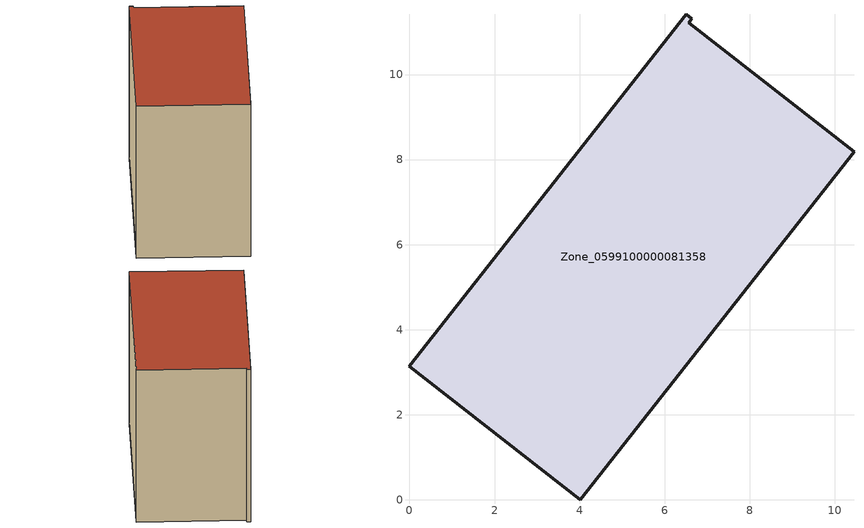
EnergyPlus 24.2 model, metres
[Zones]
Zone_0599100000081358
 floor ground (C_G): 0,3.13 6.51,11.42 6.64,11.32 6.57,11.22 10.46,8.18 4.01,0 z3.97
 wall outside (C_F): 6.51,11.42 0,3.13 4.01,0 10.46,8.18 6.57,11.22 6.64,11.32 6.51,11.42 z3.97:11.44
 roof outside (C_R): 4.01,0 10.46,8.18 6.57,11.22 6.64,11.32 6.51,11.42 0,3.13 z11.44
[BUILDING]
Pand.0599100000081358: North Axis=0; Terrain=City; Loads Convergence Tolerance Value=0.04; Temperature Convergence Tolerance Value=0.4; Solar Distribution=FullExterior; Maximum Number of Warmup Days=25; Minimum Number of Warmup Days=1
[Site:Location]
Rotterdam.The.Hague.AP_ZH_NLD Design_Conditions: Latitude=51.96; Longitude=4.45; Time Zone=1; Elevation=-4.5
[SITE:GROUNDTEMPERATURE:BUILDINGSURFACE]
18, 18, 18, 18, 18, 18, 18, 18, 18, 18, 18, 18
[MATERIAL] Thermal Absorptance=0.9; Solar Absorptance=0.7; Visible Absorptance=0.7
Name | Roughness | Thickness | Conductivity | Density | Specific Heat
G.TI.1975-1991 | MediumSmooth | 0.15 | 0.288461 | 540 | 1210
F.TI.1975-1991 | Rough | 0.3 | 0.230769 | 1920 | 840
R.TI.1975-1991 | MediumRough | 0.2 | 0.153846 | 1500 | 1000
[CONSTRUCTION]
C_G: G.TI.1975-1991
C_F: F.TI.1975-1991
C_R: R.TI.1975-1991
[ZONE]
Zone_0599100000081358: Type=1; Multiplier=1; Ceiling Height=Autocalculate; Volume=Autocalculate; Floor Area=autocalculate; Part of Total Floor Area=Yes
[ZONEINFILTRATION:DESIGNFLOWRATE]
Infil_Zone_0599100000081358: Zone or ZoneList or Space or SpaceList=Zone_0599100000081358; Schedule=AlwaysOn; Design Flow Rate Calculation Method=Flow/Area; Flow Rate per Floor Area=0.003; Constant Term Coefficient=1; Temperature Term Coefficient=0; Velocity Term Coefficient=0; Velocity Squared Term Coefficient=0
[HVACTEMPLATE:ZONE:IDEALLOADSAIRSYSTEM]
Zone_0599100000081358: Maximum Heating Supply Air Temperature=50; Minimum Cooling Supply Air Temperature=13; Maximum Heating Supply Air Humidity Ratio=0.0156; Minimum Cooling Supply Air Humidity Ratio=0.0077; Heating Limit=NoLimit; Cooling Limit=NoLimit; Dehumidification Control Type=ConstantSensibleHeatRatio; Cooling Sensible Heat Ratio=0.7; Dehumidification Setpoint=60; Humidification Control Type=None; Humidification Setpoint=30; Outdoor Air Method=None; Outdoor Air Flow Rate per Person=0.00944; Outdoor Air Flow Rate per Zone Floor Area=0; Outdoor Air Flow Rate per Zone=0; Demand Controlled Ventilation Type=None; Outdoor Air Economizer Type=NoEconomizer; Heat Recovery Type=None; Sensible Heat Recovery Effectiveness=0.7; Latent Heat Recovery Effectiveness=0.65
[ZONECONTROL:THERMOSTAT]
ThermostatControl_Zone_0599100000081358: Zone or ZoneList=Zone_0599100000081358; Control Type Schedule=DualSetpointControlType; Control 1=Thermostat_Zone_0599100000081358; Temperature Difference Between Cutout And Setpoint=0
[THERMOSTATSETPOINT:DUALSETPOINT]
Thermostat_Zone_0599100000081358: Heating Setpoint Temperature Schedule=HeatingSetpoint_Zone_0599100000081358; Cooling Setpoint Temperature Schedule=CoolingSetpoint_Zone_0599100000081358
[SCHEDULE:COMPACT]
HeatingSetpoint_Zone_0599100000081358: Through: 12/31, For: AllDays, Until: 24:00, 21
CoolingSetpoint_Zone_0599100000081358: Through: 12/31, For: AllDays, Until: 24:00, 24
DualSetpointControlType: Through: 12/31, For: AllDays, Until: 24:00, 4
AlwaysOn: Through: 12/31, For: AllDays, Until: 24:00, 1
